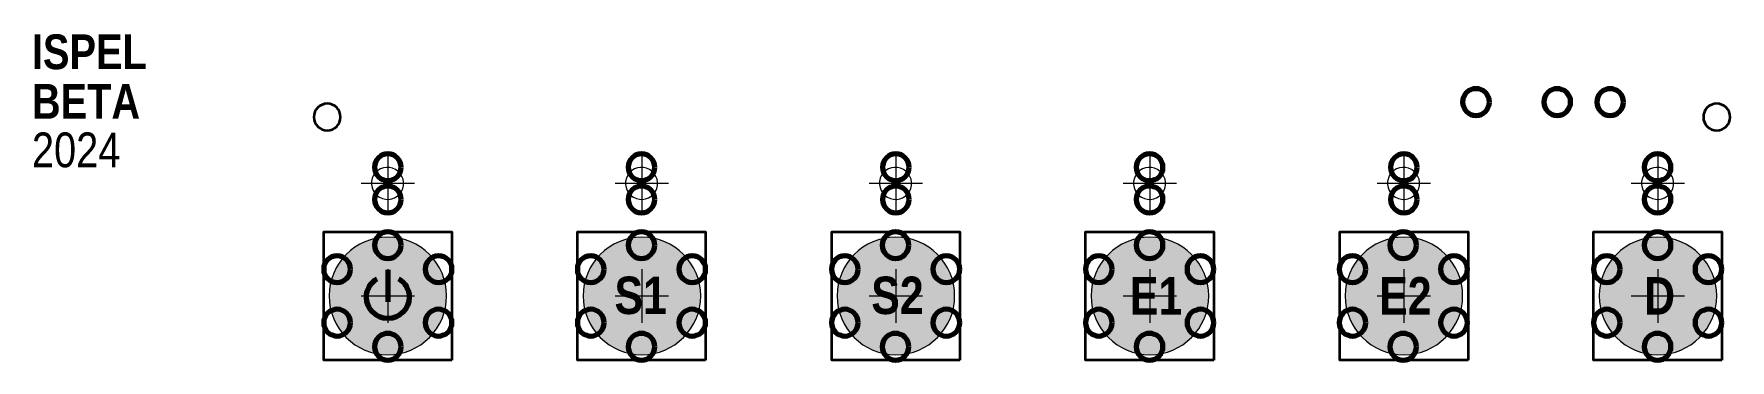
# Model space of a CAD drawing. Header units: millimetres. Extents: x -20 to 139, y -30 to 0.
import ezdxf

# ---------------------------------------------------------------- set-up
doc = ezdxf.new("R2010")
doc.units = ezdxf.units.MM
doc.header["$MEASUREMENT"] = 0
doc.layers.add('Capa 1', color=7, linetype='Continuous')

# ---------------------------------------------------------------- blocks, each defined once
blk = doc.blocks.new('block 2')
at = {"layer": 'Capa 1', "color": 250, "lineweight": 35, "true_color": 0x1c1c1b}
for points in [[(8.75, -7.65), (8.75, -8.34), (8.19, -8.9), (7.5, -8.9), (6.81, -8.9), (6.25, -8.34), (6.25, -7.65), (6.25, -6.96), (6.81, -6.4), (7.5, -6.4), (8.19, -6.4), (8.75, -6.96), (8.75, -7.65)], [(138.75, -7.65), (138.75, -8.34), (138.19, -8.9), (137.5, -8.9), (136.81, -8.9), (136.25, -8.34), (136.25, -7.65), (136.25, -6.96), (136.81, -6.4), (137.5, -6.4), (138.19, -6.4), (138.75, -6.96), (138.75, -7.65)]]:
    blk.add_open_spline(points, degree=3, knots=[0, 0, 0, 0, 1, 1, 1, 2, 2, 2, 3, 3, 3, 4, 4, 4, 4], dxfattribs=at)
blk = doc.blocks.new('block 3')
at = {"layer": 'Capa 1', "color": 197, "lineweight": 35, "true_color": 0x662382}
for points in [[(19.17, -30.38), (7.17, -30.38), (7.17, -18.38), (19.17, -18.38), (19.17, -30.38)], [(42.9, -30.38), (30.9, -30.38), (30.9, -18.38), (42.9, -18.38), (42.9, -30.38)], [(66.7, -30.38), (54.7, -30.38), (54.7, -18.38), (66.7, -18.38), (66.7, -30.38)], [(90.44, -30.38), (78.44, -30.38), (78.44, -18.38), (90.44, -18.38), (90.44, -30.38)], [(114.23, -30.38), (102.23, -30.38), (102.23, -18.38), (114.23, -18.38), (114.23, -30.38)], [(137.97, -30.38), (125.97, -30.38), (125.97, -18.38), (137.97, -18.38), (137.97, -30.38)]]:
    blk.add_lwpolyline(points, dxfattribs=at)
blk = doc.blocks.new('block 4')
at = {"layer": 'Capa 1', "color": 250, "lineweight": 70, "true_color": 0x1c1c1b}
for points in [[(38.15, -12.35), (38.15, -13.04), (37.59, -13.6), (36.9, -13.6), (36.21, -13.6), (35.65, -13.04), (35.65, -12.35), (35.65, -11.66), (36.21, -11.1), (36.9, -11.1), (37.59, -11.1), (38.15, -11.66), (38.15, -12.35)], [(38.15, -15.35), (38.15, -16.04), (37.59, -16.6), (36.9, -16.6), (36.21, -16.6), (35.65, -16.04), (35.65, -15.35), (35.65, -14.66), (36.21, -14.1), (36.9, -14.1), (37.59, -14.1), (38.15, -14.66), (38.15, -15.35)]]:
    blk.add_open_spline(points, degree=3, knots=[0, 0, 0, 0, 1, 1, 1, 2, 2, 2, 3, 3, 3, 4, 4, 4, 4], dxfattribs=at)
blk = doc.blocks.new('block 6')
at = {"layer": 'Capa 1', "color": 250, "lineweight": 70, "true_color": 0x1c1c1b}
for points in [[(38.15, -19.63), (38.15, -20.32), (37.59, -20.88), (36.9, -20.88), (36.21, -20.88), (35.65, -20.32), (35.65, -19.63), (35.65, -18.94), (36.21, -18.38), (36.9, -18.38), (37.59, -18.38), (38.15, -18.94), (38.15, -19.63)], [(38.15, -29.13), (38.15, -29.82), (37.59, -30.38), (36.9, -30.38), (36.21, -30.38), (35.65, -29.82), (35.65, -29.13), (35.65, -28.44), (36.21, -27.88), (36.9, -27.88), (37.59, -27.88), (38.15, -28.44), (38.15, -29.13)]]:
    blk.add_open_spline(points, degree=3, knots=[0, 0, 0, 0, 1, 1, 1, 2, 2, 2, 3, 3, 3, 4, 4, 4, 4], dxfattribs=at)
blk = doc.blocks.new('block 8')
at = {"layer": 'Capa 1', "color": 250, "lineweight": 70, "true_color": 0x1c1c1b}
for points in [[(42.9, -21.88), (42.9, -22.57), (42.34, -23.13), (41.65, -23.13), (40.96, -23.13), (40.4, -22.57), (40.4, -21.88), (40.4, -21.19), (40.96, -20.63), (41.65, -20.63), (42.34, -20.63), (42.9, -21.19), (42.9, -21.88)], [(42.9, -26.88), (42.9, -27.57), (42.34, -28.13), (41.65, -28.13), (40.96, -28.13), (40.4, -27.57), (40.4, -26.88), (40.4, -26.19), (40.96, -25.63), (41.65, -25.63), (42.34, -25.63), (42.9, -26.19), (42.9, -26.88)]]:
    blk.add_open_spline(points, degree=3, knots=[0, 0, 0, 0, 1, 1, 1, 2, 2, 2, 3, 3, 3, 4, 4, 4, 4], dxfattribs=at)
blk = doc.blocks.new('block 9')
at = {"layer": 'Capa 1', "color": 250, "lineweight": 70, "true_color": 0x1c1c1b}
for points in [[(33.4, -21.88), (33.4, -22.57), (32.84, -23.13), (32.15, -23.13), (31.46, -23.13), (30.9, -22.57), (30.9, -21.88), (30.9, -21.19), (31.46, -20.63), (32.15, -20.63), (32.84, -20.63), (33.4, -21.19), (33.4, -21.88)], [(33.4, -26.88), (33.4, -27.57), (32.84, -28.13), (32.15, -28.13), (31.46, -28.13), (30.9, -27.57), (30.9, -26.88), (30.9, -26.19), (31.46, -25.63), (32.15, -25.63), (32.84, -25.63), (33.4, -26.19), (33.4, -26.88)]]:
    blk.add_open_spline(points, degree=3, knots=[0, 0, 0, 0, 1, 1, 1, 2, 2, 2, 3, 3, 3, 4, 4, 4, 4], dxfattribs=at)
blk = doc.blocks.new('block 7')
at = {"layer": 'Capa 1'}
for name in ['block 9', 'block 8']:
    blk.add_blockref(name, (0, 0), dxfattribs=at)
blk = doc.blocks.new('block 5')
at = {"layer": 'Capa 1'}
for name in ['block 6', 'block 7']:
    blk.add_blockref(name, (0, 0), dxfattribs=at)
blk = doc.blocks.new('block 11')
at = {"layer": 'Capa 1', "color": 250, "lineweight": 70, "true_color": 0x1c1c1b}
for points in [[(61.92, -19.63), (61.92, -20.32), (61.36, -20.88), (60.67, -20.88), (59.98, -20.88), (59.42, -20.32), (59.42, -19.63), (59.42, -18.94), (59.98, -18.38), (60.67, -18.38), (61.36, -18.38), (61.92, -18.94), (61.92, -19.63)], [(61.92, -29.13), (61.92, -29.82), (61.36, -30.38), (60.67, -30.38), (59.98, -30.38), (59.42, -29.82), (59.42, -29.13), (59.42, -28.44), (59.98, -27.88), (60.67, -27.88), (61.36, -27.88), (61.92, -28.44), (61.92, -29.13)]]:
    blk.add_open_spline(points, degree=3, knots=[0, 0, 0, 0, 1, 1, 1, 2, 2, 2, 3, 3, 3, 4, 4, 4, 4], dxfattribs=at)
blk = doc.blocks.new('block 13')
at = {"layer": 'Capa 1', "color": 250, "lineweight": 70, "true_color": 0x1c1c1b}
for points in [[(66.67, -21.88), (66.67, -22.57), (66.11, -23.13), (65.42, -23.13), (64.73, -23.13), (64.17, -22.57), (64.17, -21.88), (64.17, -21.19), (64.73, -20.63), (65.42, -20.63), (66.11, -20.63), (66.67, -21.19), (66.67, -21.88)], [(66.67, -26.88), (66.67, -27.57), (66.11, -28.13), (65.42, -28.13), (64.73, -28.13), (64.17, -27.57), (64.17, -26.88), (64.17, -26.19), (64.73, -25.63), (65.42, -25.63), (66.11, -25.63), (66.67, -26.19), (66.67, -26.88)]]:
    blk.add_open_spline(points, degree=3, knots=[0, 0, 0, 0, 1, 1, 1, 2, 2, 2, 3, 3, 3, 4, 4, 4, 4], dxfattribs=at)
blk = doc.blocks.new('block 14')
at = {"layer": 'Capa 1', "color": 250, "lineweight": 70, "true_color": 0x1c1c1b}
for points in [[(57.17, -21.88), (57.17, -22.57), (56.61, -23.13), (55.92, -23.13), (55.23, -23.13), (54.67, -22.57), (54.67, -21.88), (54.67, -21.19), (55.23, -20.63), (55.92, -20.63), (56.61, -20.63), (57.17, -21.19), (57.17, -21.88)], [(57.17, -26.88), (57.17, -27.57), (56.61, -28.13), (55.92, -28.13), (55.23, -28.13), (54.67, -27.57), (54.67, -26.88), (54.67, -26.19), (55.23, -25.63), (55.92, -25.63), (56.61, -25.63), (57.17, -26.19), (57.17, -26.88)]]:
    blk.add_open_spline(points, degree=3, knots=[0, 0, 0, 0, 1, 1, 1, 2, 2, 2, 3, 3, 3, 4, 4, 4, 4], dxfattribs=at)
blk = doc.blocks.new('block 12')
at = {"layer": 'Capa 1'}
for name in ['block 14', 'block 13']:
    blk.add_blockref(name, (0, 0), dxfattribs=at)
blk = doc.blocks.new('block 10')
at = {"layer": 'Capa 1'}
for name in ['block 11', 'block 12']:
    blk.add_blockref(name, (0, 0), dxfattribs=at)
blk = doc.blocks.new('block 16')
at = {"layer": 'Capa 1', "color": 250, "lineweight": 70, "true_color": 0x1c1c1b}
for points in [[(85.69, -19.63), (85.69, -20.32), (85.13, -20.88), (84.44, -20.88), (83.75, -20.88), (83.19, -20.32), (83.19, -19.63), (83.19, -18.94), (83.75, -18.38), (84.44, -18.38), (85.13, -18.38), (85.69, -18.94), (85.69, -19.63)], [(85.69, -29.13), (85.69, -29.82), (85.13, -30.38), (84.44, -30.38), (83.75, -30.38), (83.19, -29.82), (83.19, -29.13), (83.19, -28.44), (83.75, -27.88), (84.44, -27.88), (85.13, -27.88), (85.69, -28.44), (85.69, -29.13)]]:
    blk.add_open_spline(points, degree=3, knots=[0, 0, 0, 0, 1, 1, 1, 2, 2, 2, 3, 3, 3, 4, 4, 4, 4], dxfattribs=at)
blk = doc.blocks.new('block 18')
at = {"layer": 'Capa 1', "color": 250, "lineweight": 70, "true_color": 0x1c1c1b}
for points in [[(90.44, -21.88), (90.44, -22.57), (89.88, -23.13), (89.19, -23.13), (88.5, -23.13), (87.94, -22.57), (87.94, -21.88), (87.94, -21.19), (88.5, -20.63), (89.19, -20.63), (89.88, -20.63), (90.44, -21.19), (90.44, -21.88)], [(90.44, -26.88), (90.44, -27.57), (89.88, -28.13), (89.19, -28.13), (88.5, -28.13), (87.94, -27.57), (87.94, -26.88), (87.94, -26.19), (88.5, -25.63), (89.19, -25.63), (89.88, -25.63), (90.44, -26.19), (90.44, -26.88)]]:
    blk.add_open_spline(points, degree=3, knots=[0, 0, 0, 0, 1, 1, 1, 2, 2, 2, 3, 3, 3, 4, 4, 4, 4], dxfattribs=at)
blk = doc.blocks.new('block 19')
at = {"layer": 'Capa 1', "color": 250, "lineweight": 70, "true_color": 0x1c1c1b}
for points in [[(80.94, -21.88), (80.94, -22.57), (80.38, -23.13), (79.69, -23.13), (79, -23.13), (78.44, -22.57), (78.44, -21.88), (78.44, -21.19), (79, -20.63), (79.69, -20.63), (80.38, -20.63), (80.94, -21.19), (80.94, -21.88)], [(80.94, -26.88), (80.94, -27.57), (80.38, -28.13), (79.69, -28.13), (79, -28.13), (78.44, -27.57), (78.44, -26.88), (78.44, -26.19), (79, -25.63), (79.69, -25.63), (80.38, -25.63), (80.94, -26.19), (80.94, -26.88)]]:
    blk.add_open_spline(points, degree=3, knots=[0, 0, 0, 0, 1, 1, 1, 2, 2, 2, 3, 3, 3, 4, 4, 4, 4], dxfattribs=at)
blk = doc.blocks.new('block 17')
at = {"layer": 'Capa 1'}
for name in ['block 19', 'block 18']:
    blk.add_blockref(name, (0, 0), dxfattribs=at)
blk = doc.blocks.new('block 15')
at = {"layer": 'Capa 1'}
for name in ['block 16', 'block 17']:
    blk.add_blockref(name, (0, 0), dxfattribs=at)
blk = doc.blocks.new('block 21')
at = {"layer": 'Capa 1', "color": 250, "lineweight": 70, "true_color": 0x1c1c1b}
for points in [[(109.42, -19.63), (109.42, -20.32), (108.86, -20.88), (108.17, -20.88), (107.47, -20.88), (106.92, -20.32), (106.92, -19.63), (106.92, -18.94), (107.47, -18.38), (108.17, -18.38), (108.86, -18.38), (109.42, -18.94), (109.42, -19.63)], [(109.42, -29.13), (109.42, -29.82), (108.86, -30.38), (108.17, -30.38), (107.47, -30.38), (106.92, -29.82), (106.92, -29.13), (106.92, -28.44), (107.47, -27.88), (108.17, -27.88), (108.86, -27.88), (109.42, -28.44), (109.42, -29.13)]]:
    blk.add_open_spline(points, degree=3, knots=[0, 0, 0, 0, 1, 1, 1, 2, 2, 2, 3, 3, 3, 4, 4, 4, 4], dxfattribs=at)
blk = doc.blocks.new('block 23')
at = {"layer": 'Capa 1', "color": 250, "lineweight": 70, "true_color": 0x1c1c1b}
for points in [[(114.17, -21.88), (114.17, -22.57), (113.61, -23.13), (112.92, -23.13), (112.22, -23.13), (111.67, -22.57), (111.67, -21.88), (111.67, -21.19), (112.22, -20.63), (112.92, -20.63), (113.61, -20.63), (114.17, -21.19), (114.17, -21.88)], [(114.17, -26.88), (114.17, -27.57), (113.61, -28.13), (112.92, -28.13), (112.22, -28.13), (111.67, -27.57), (111.67, -26.88), (111.67, -26.19), (112.22, -25.63), (112.92, -25.63), (113.61, -25.63), (114.17, -26.19), (114.17, -26.88)]]:
    blk.add_open_spline(points, degree=3, knots=[0, 0, 0, 0, 1, 1, 1, 2, 2, 2, 3, 3, 3, 4, 4, 4, 4], dxfattribs=at)
blk = doc.blocks.new('block 24')
at = {"layer": 'Capa 1', "color": 250, "lineweight": 70, "true_color": 0x1c1c1b}
for points in [[(104.67, -21.88), (104.67, -22.57), (104.11, -23.13), (103.42, -23.13), (102.72, -23.13), (102.17, -22.57), (102.17, -21.88), (102.17, -21.19), (102.72, -20.63), (103.42, -20.63), (104.11, -20.63), (104.67, -21.19), (104.67, -21.88)], [(104.67, -26.88), (104.67, -27.57), (104.11, -28.13), (103.42, -28.13), (102.72, -28.13), (102.17, -27.57), (102.17, -26.88), (102.17, -26.19), (102.72, -25.63), (103.42, -25.63), (104.11, -25.63), (104.67, -26.19), (104.67, -26.88)]]:
    blk.add_open_spline(points, degree=3, knots=[0, 0, 0, 0, 1, 1, 1, 2, 2, 2, 3, 3, 3, 4, 4, 4, 4], dxfattribs=at)
blk = doc.blocks.new('block 22')
at = {"layer": 'Capa 1'}
for name in ['block 24', 'block 23']:
    blk.add_blockref(name, (0, 0), dxfattribs=at)
blk = doc.blocks.new('block 20')
at = {"layer": 'Capa 1'}
for name in ['block 21', 'block 22']:
    blk.add_blockref(name, (0, 0), dxfattribs=at)
blk = doc.blocks.new('block 26')
at = {"layer": 'Capa 1', "color": 250, "lineweight": 70, "true_color": 0x1c1c1b}
for points in [[(133.22, -19.63), (133.22, -20.32), (132.66, -20.88), (131.97, -20.88), (131.28, -20.88), (130.72, -20.32), (130.72, -19.63), (130.72, -18.94), (131.28, -18.38), (131.97, -18.38), (132.66, -18.38), (133.22, -18.94), (133.22, -19.63)], [(133.22, -29.13), (133.22, -29.82), (132.66, -30.38), (131.97, -30.38), (131.28, -30.38), (130.72, -29.82), (130.72, -29.13), (130.72, -28.44), (131.28, -27.88), (131.97, -27.88), (132.66, -27.88), (133.22, -28.44), (133.22, -29.13)]]:
    blk.add_open_spline(points, degree=3, knots=[0, 0, 0, 0, 1, 1, 1, 2, 2, 2, 3, 3, 3, 4, 4, 4, 4], dxfattribs=at)
blk = doc.blocks.new('block 28')
at = {"layer": 'Capa 1', "color": 250, "lineweight": 70, "true_color": 0x1c1c1b}
for points in [[(137.97, -21.88), (137.97, -22.57), (137.41, -23.13), (136.72, -23.13), (136.03, -23.13), (135.47, -22.57), (135.47, -21.88), (135.47, -21.19), (136.03, -20.63), (136.72, -20.63), (137.41, -20.63), (137.97, -21.19), (137.97, -21.88)], [(137.97, -26.88), (137.97, -27.57), (137.41, -28.13), (136.72, -28.13), (136.03, -28.13), (135.47, -27.57), (135.47, -26.88), (135.47, -26.19), (136.03, -25.63), (136.72, -25.63), (137.41, -25.63), (137.97, -26.19), (137.97, -26.88)]]:
    blk.add_open_spline(points, degree=3, knots=[0, 0, 0, 0, 1, 1, 1, 2, 2, 2, 3, 3, 3, 4, 4, 4, 4], dxfattribs=at)
blk = doc.blocks.new('block 29')
at = {"layer": 'Capa 1', "color": 250, "lineweight": 70, "true_color": 0x1c1c1b}
for points in [[(128.47, -21.88), (128.47, -22.57), (127.91, -23.13), (127.22, -23.13), (126.53, -23.13), (125.97, -22.57), (125.97, -21.88), (125.97, -21.19), (126.53, -20.63), (127.22, -20.63), (127.91, -20.63), (128.47, -21.19), (128.47, -21.88)], [(128.47, -26.88), (128.47, -27.57), (127.91, -28.13), (127.22, -28.13), (126.53, -28.13), (125.97, -27.57), (125.97, -26.88), (125.97, -26.19), (126.53, -25.63), (127.22, -25.63), (127.91, -25.63), (128.47, -26.19), (128.47, -26.88)]]:
    blk.add_open_spline(points, degree=3, knots=[0, 0, 0, 0, 1, 1, 1, 2, 2, 2, 3, 3, 3, 4, 4, 4, 4], dxfattribs=at)
blk = doc.blocks.new('block 27')
at = {"layer": 'Capa 1'}
for name in ['block 29', 'block 28']:
    blk.add_blockref(name, (0, 0), dxfattribs=at)
blk = doc.blocks.new('block 25')
at = {"layer": 'Capa 1'}
for name in ['block 26', 'block 27']:
    blk.add_blockref(name, (0, 0), dxfattribs=at)
blk = doc.blocks.new('block 30')
at = {"layer": 'Capa 1', "color": 250, "lineweight": 70, "true_color": 0x1c1c1b}
for points in [[(14.42, -12.35), (14.42, -13.04), (13.86, -13.6), (13.17, -13.6), (12.48, -13.6), (11.92, -13.04), (11.92, -12.35), (11.92, -11.66), (12.48, -11.1), (13.17, -11.1), (13.86, -11.1), (14.42, -11.66), (14.42, -12.35)], [(14.42, -15.35), (14.42, -16.04), (13.86, -16.6), (13.17, -16.6), (12.48, -16.6), (11.92, -16.04), (11.92, -15.35), (11.92, -14.66), (12.48, -14.1), (13.17, -14.1), (13.86, -14.1), (14.42, -14.66), (14.42, -15.35)]]:
    blk.add_open_spline(points, degree=3, knots=[0, 0, 0, 0, 1, 1, 1, 2, 2, 2, 3, 3, 3, 4, 4, 4, 4], dxfattribs=at)
blk = doc.blocks.new('block 31')
at = {"layer": 'Capa 1', "color": 250, "lineweight": 70, "true_color": 0x1c1c1b}
for points in [[(61.95, -12.35), (61.95, -13.04), (61.39, -13.6), (60.7, -13.6), (60.01, -13.6), (59.45, -13.04), (59.45, -12.35), (59.45, -11.66), (60.01, -11.1), (60.7, -11.1), (61.39, -11.1), (61.95, -11.66), (61.95, -12.35)], [(61.95, -15.35), (61.95, -16.04), (61.39, -16.6), (60.7, -16.6), (60.01, -16.6), (59.45, -16.04), (59.45, -15.35), (59.45, -14.66), (60.01, -14.1), (60.7, -14.1), (61.39, -14.1), (61.95, -14.66), (61.95, -15.35)]]:
    blk.add_open_spline(points, degree=3, knots=[0, 0, 0, 0, 1, 1, 1, 2, 2, 2, 3, 3, 3, 4, 4, 4, 4], dxfattribs=at)
blk = doc.blocks.new('block 32')
at = {"layer": 'Capa 1', "color": 250, "lineweight": 70, "true_color": 0x1c1c1b}
for points in [[(85.69, -12.35), (85.69, -13.04), (85.13, -13.6), (84.44, -13.6), (83.75, -13.6), (83.19, -13.04), (83.19, -12.35), (83.19, -11.66), (83.75, -11.1), (84.44, -11.1), (85.13, -11.1), (85.69, -11.66), (85.69, -12.35)], [(85.69, -15.35), (85.69, -16.04), (85.13, -16.6), (84.44, -16.6), (83.75, -16.6), (83.19, -16.04), (83.19, -15.35), (83.19, -14.66), (83.75, -14.1), (84.44, -14.1), (85.13, -14.1), (85.69, -14.66), (85.69, -15.35)]]:
    blk.add_open_spline(points, degree=3, knots=[0, 0, 0, 0, 1, 1, 1, 2, 2, 2, 3, 3, 3, 4, 4, 4, 4], dxfattribs=at)
blk = doc.blocks.new('block 33')
at = {"layer": 'Capa 1', "color": 250, "lineweight": 70, "true_color": 0x1c1c1b}
for points in [[(109.48, -12.35), (109.48, -13.04), (108.92, -13.6), (108.23, -13.6), (107.54, -13.6), (106.98, -13.04), (106.98, -12.35), (106.98, -11.66), (107.54, -11.1), (108.23, -11.1), (108.92, -11.1), (109.48, -11.66), (109.48, -12.35)], [(109.48, -15.35), (109.48, -16.04), (108.92, -16.6), (108.23, -16.6), (107.54, -16.6), (106.98, -16.04), (106.98, -15.35), (106.98, -14.66), (107.54, -14.1), (108.23, -14.1), (108.92, -14.1), (109.48, -14.66), (109.48, -15.35)]]:
    blk.add_open_spline(points, degree=3, knots=[0, 0, 0, 0, 1, 1, 1, 2, 2, 2, 3, 3, 3, 4, 4, 4, 4], dxfattribs=at)
blk = doc.blocks.new('block 34')
at = {"layer": 'Capa 1', "color": 250, "lineweight": 70, "true_color": 0x1c1c1b}
for points in [[(133.22, -12.35), (133.22, -13.04), (132.66, -13.6), (131.97, -13.6), (131.28, -13.6), (130.72, -13.04), (130.72, -12.35), (130.72, -11.66), (131.28, -11.1), (131.97, -11.1), (132.66, -11.1), (133.22, -11.66), (133.22, -12.35)], [(133.22, -15.35), (133.22, -16.04), (132.66, -16.6), (131.97, -16.6), (131.28, -16.6), (130.72, -16.04), (130.72, -15.35), (130.72, -14.66), (131.28, -14.1), (131.97, -14.1), (132.66, -14.1), (133.22, -14.66), (133.22, -15.35)]]:
    blk.add_open_spline(points, degree=3, knots=[0, 0, 0, 0, 1, 1, 1, 2, 2, 2, 3, 3, 3, 4, 4, 4, 4], dxfattribs=at)
blk = doc.blocks.new('block 36')
at = {"layer": 'Capa 1', "color": 250, "lineweight": 70, "true_color": 0x1c1c1b}
for points in [[(14.42, -19.63), (14.42, -20.32), (13.86, -20.88), (13.17, -20.88), (12.48, -20.88), (11.92, -20.32), (11.92, -19.63), (11.92, -18.94), (12.48, -18.38), (13.17, -18.38), (13.86, -18.38), (14.42, -18.94), (14.42, -19.63)], [(14.42, -29.13), (14.42, -29.82), (13.86, -30.38), (13.17, -30.38), (12.48, -30.38), (11.92, -29.82), (11.92, -29.13), (11.92, -28.44), (12.48, -27.88), (13.17, -27.88), (13.86, -27.88), (14.42, -28.44), (14.42, -29.13)]]:
    blk.add_open_spline(points, degree=3, knots=[0, 0, 0, 0, 1, 1, 1, 2, 2, 2, 3, 3, 3, 4, 4, 4, 4], dxfattribs=at)
blk = doc.blocks.new('block 38')
at = {"layer": 'Capa 1', "color": 250, "lineweight": 70, "true_color": 0x1c1c1b}
for points in [[(19.17, -21.88), (19.17, -22.57), (18.61, -23.13), (17.92, -23.13), (17.23, -23.13), (16.67, -22.57), (16.67, -21.88), (16.67, -21.19), (17.23, -20.63), (17.92, -20.63), (18.61, -20.63), (19.17, -21.19), (19.17, -21.88)], [(19.17, -26.88), (19.17, -27.57), (18.61, -28.13), (17.92, -28.13), (17.23, -28.13), (16.67, -27.57), (16.67, -26.88), (16.67, -26.19), (17.23, -25.63), (17.92, -25.63), (18.61, -25.63), (19.17, -26.19), (19.17, -26.88)]]:
    blk.add_open_spline(points, degree=3, knots=[0, 0, 0, 0, 1, 1, 1, 2, 2, 2, 3, 3, 3, 4, 4, 4, 4], dxfattribs=at)
blk = doc.blocks.new('block 39')
at = {"layer": 'Capa 1', "color": 250, "lineweight": 70, "true_color": 0x1c1c1b}
for points in [[(9.67, -21.88), (9.67, -22.57), (9.11, -23.13), (8.42, -23.13), (7.73, -23.13), (7.17, -22.57), (7.17, -21.88), (7.17, -21.19), (7.73, -20.63), (8.42, -20.63), (9.11, -20.63), (9.67, -21.19), (9.67, -21.88)], [(9.67, -26.88), (9.67, -27.57), (9.11, -28.13), (8.42, -28.13), (7.73, -28.13), (7.17, -27.57), (7.17, -26.88), (7.17, -26.19), (7.73, -25.63), (8.42, -25.63), (9.11, -25.63), (9.67, -26.19), (9.67, -26.88)]]:
    blk.add_open_spline(points, degree=3, knots=[0, 0, 0, 0, 1, 1, 1, 2, 2, 2, 3, 3, 3, 4, 4, 4, 4], dxfattribs=at)
blk = doc.blocks.new('block 37')
at = {"layer": 'Capa 1'}
for name in ['block 39', 'block 38']:
    blk.add_blockref(name, (0, 0), dxfattribs=at)
blk = doc.blocks.new('block 35')
at = {"layer": 'Capa 1'}
for name in ['block 36', 'block 37']:
    blk.add_blockref(name, (0, 0), dxfattribs=at)
blk = doc.blocks.new('block 42')
at = {"layer": 'Capa 1', "color": 250, "lineweight": 9, "true_color": 0x1c1c1b}
for points in [[(132, -11.35), (132, -16.35)], [(129.5, -13.85), (134.5, -13.85)]]:
    blk.add_lwpolyline(points, dxfattribs=at)
blk = doc.blocks.new('block 41')
at = {"layer": 'Capa 1', "color": 143, "lineweight": 18, "true_color": 0x36a9e0}
blk.add_open_spline([(132.72, -12.55), (133.44, -12.97), (133.68, -13.89), (133.27, -14.6), (132.85, -15.32), (131.94, -15.57), (131.22, -15.15), (130.5, -14.74), (130.25, -13.82), (130.67, -13.1), (131.08, -12.39), (132, -12.14), (132.72, -12.55)], degree=3, knots=[0, 0, 0, 0, 1, 1, 1, 2, 2, 2, 3, 3, 3, 4, 4, 4, 4], dxfattribs=at)
at = {"layer": 'Capa 1'}
blk.add_blockref('block 42', (0, 0), dxfattribs=at)
blk = doc.blocks.new('block 44')
at = {"layer": 'Capa 1', "color": 250, "lineweight": 9, "true_color": 0x1c1c1b}
for points in [[(13.17, -11.35), (13.17, -16.35)], [(10.67, -13.85), (15.67, -13.85)]]:
    blk.add_lwpolyline(points, dxfattribs=at)
blk = doc.blocks.new('block 43')
at = {"layer": 'Capa 1', "color": 143, "lineweight": 18, "true_color": 0x36a9e0}
blk.add_open_spline([(13.89, -12.55), (14.61, -12.97), (14.85, -13.89), (14.44, -14.6), (14.02, -15.32), (13.11, -15.57), (12.39, -15.15), (11.67, -14.74), (11.43, -13.82), (11.84, -13.1), (12.25, -12.39), (13.17, -12.14), (13.89, -12.55)], degree=3, knots=[0, 0, 0, 0, 1, 1, 1, 2, 2, 2, 3, 3, 3, 4, 4, 4, 4], dxfattribs=at)
at = {"layer": 'Capa 1'}
blk.add_blockref('block 44', (0, 0), dxfattribs=at)
blk = doc.blocks.new('block 46')
at = {"layer": 'Capa 1', "color": 250, "lineweight": 9, "true_color": 0x1c1c1b}
for points in [[(36.94, -11.35), (36.94, -16.35)], [(34.44, -13.85), (39.44, -13.85)]]:
    blk.add_lwpolyline(points, dxfattribs=at)
blk = doc.blocks.new('block 45')
at = {"layer": 'Capa 1', "color": 12, "lineweight": 18, "true_color": 0xe30513}
blk.add_open_spline([(37.65, -12.55), (38.37, -12.97), (38.62, -13.89), (38.2, -14.6), (37.79, -15.32), (36.87, -15.57), (36.15, -15.15), (35.44, -14.74), (35.19, -13.82), (35.61, -13.1), (36.02, -12.39), (36.94, -12.14), (37.65, -12.55)], degree=3, knots=[0, 0, 0, 0, 1, 1, 1, 2, 2, 2, 3, 3, 3, 4, 4, 4, 4], dxfattribs=at)
at = {"layer": 'Capa 1'}
blk.add_blockref('block 46', (0, 0), dxfattribs=at)
blk = doc.blocks.new('block 48')
at = {"layer": 'Capa 1', "color": 250, "lineweight": 9, "true_color": 0x1c1c1b}
for points in [[(84.47, -11.35), (84.47, -16.35)], [(81.97, -13.85), (86.97, -13.85)]]:
    blk.add_lwpolyline(points, dxfattribs=at)
blk = doc.blocks.new('block 47')
at = {"layer": 'Capa 1', "color": 12, "lineweight": 18, "true_color": 0xe30513}
blk.add_open_spline([(85.19, -12.55), (85.9, -12.97), (86.15, -13.89), (85.74, -14.6), (85.32, -15.32), (84.4, -15.57), (83.69, -15.15), (82.97, -14.74), (82.72, -13.82), (83.14, -13.1), (83.55, -12.39), (84.47, -12.14), (85.19, -12.55)], degree=3, knots=[0, 0, 0, 0, 1, 1, 1, 2, 2, 2, 3, 3, 3, 4, 4, 4, 4], dxfattribs=at)
at = {"layer": 'Capa 1'}
blk.add_blockref('block 48', (0, 0), dxfattribs=at)
blk = doc.blocks.new('block 50')
at = {"layer": 'Capa 1', "color": 250, "lineweight": 9, "true_color": 0x1c1c1b}
for points in [[(108.23, -11.35), (108.23, -16.35)], [(105.73, -13.85), (110.73, -13.85)]]:
    blk.add_lwpolyline(points, dxfattribs=at)
blk = doc.blocks.new('block 49')
at = {"layer": 'Capa 1', "color": 40, "lineweight": 18, "true_color": 0xf9b233}
blk.add_open_spline([(108.95, -12.55), (109.67, -12.97), (109.92, -13.89), (109.5, -14.6), (109.09, -15.32), (108.17, -15.57), (107.45, -15.15), (106.73, -14.74), (106.49, -13.82), (106.9, -13.1), (107.32, -12.39), (108.23, -12.14), (108.95, -12.55)], degree=3, knots=[0, 0, 0, 0, 1, 1, 1, 2, 2, 2, 3, 3, 3, 4, 4, 4, 4], dxfattribs=at)
at = {"layer": 'Capa 1'}
blk.add_blockref('block 50', (0, 0), dxfattribs=at)
blk = doc.blocks.new('block 52')
at = {"layer": 'Capa 1', "color": 250, "lineweight": 9, "true_color": 0x1c1c1b}
for points in [[(60.7, -11.35), (60.7, -16.35)], [(58.2, -13.85), (63.2, -13.85)]]:
    blk.add_lwpolyline(points, dxfattribs=at)
blk = doc.blocks.new('block 51')
at = {"layer": 'Capa 1', "color": 40, "lineweight": 18, "true_color": 0xf9b233}
blk.add_open_spline([(61.42, -12.55), (62.14, -12.97), (62.38, -13.89), (61.97, -14.6), (61.56, -15.32), (60.64, -15.57), (59.92, -15.15), (59.2, -14.74), (58.96, -13.82), (59.37, -13.1), (59.79, -12.39), (60.7, -12.14), (61.42, -12.55)], degree=3, knots=[0, 0, 0, 0, 1, 1, 1, 2, 2, 2, 3, 3, 3, 4, 4, 4, 4], dxfattribs=at)
at = {"layer": 'Capa 1'}
blk.add_blockref('block 52', (0, 0), dxfattribs=at)
blk = doc.blocks.new('block 55')
at = {"layer": 'Capa 1', "color": 250, "lineweight": 9, "true_color": 0x1c1c1b}
for points in [[(36.94, -21.88), (36.94, -26.88)], [(34.44, -24.38), (39.44, -24.38)]]:
    blk.add_lwpolyline(points, dxfattribs=at)
blk = doc.blocks.new('block 54')
at = {"layer": 'Capa 1', "true_color": 0x36a9e0}
h = blk.add_hatch(color=143, dxfattribs=at)
h.dxf.hatch_style = 2
edge = h.paths.add_edge_path()
edge.add_spline(control_points=[(42.44, -24.38), (42.44, -27.41), (39.97, -29.88), (36.94, -29.88), (33.9, -29.88), (31.44, -27.41), (31.44, -24.38), (31.44, -21.34), (33.9, -18.88), (36.94, -18.88), (39.97, -18.88), (42.44, -21.34), (42.44, -24.38)], knot_values=[0, 0, 0, 0, 1, 1, 1, 2, 2, 2, 3, 3, 3, 4, 4, 4, 4], degree=3, periodic=1)
at = {"layer": 'Capa 1', "color": 152, "lineweight": 18, "true_color": 0x1d70b7}
blk.add_open_spline([(42.44, -24.38), (42.44, -27.41), (39.97, -29.88), (36.94, -29.88), (33.9, -29.88), (31.44, -27.41), (31.44, -24.38), (31.44, -21.34), (33.9, -18.88), (36.94, -18.88), (39.97, -18.88), (42.44, -21.34), (42.44, -24.38)], degree=3, knots=[0, 0, 0, 0, 1, 1, 1, 2, 2, 2, 3, 3, 3, 4, 4, 4, 4], dxfattribs=at)
at = {"layer": 'Capa 1'}
blk.add_blockref('block 55', (0, 0), dxfattribs=at)
blk = doc.blocks.new('block 53')
at = {"layer": 'Capa 1'}
blk.add_blockref('block 54', (0, 0), dxfattribs=at)
at = {"layer": 'Capa 1', "color": 250, "true_color": 0x1c1c1b, "insert": (34.38, -26.12), "char_height": 3.4967, "attachment_point": 7}
blk.add_mtext('\\fConfig Condensed|b1|i0|c0|p34;\\W1;S1', dxfattribs=at)
blk = doc.blocks.new('block 58')
at = {"layer": 'Capa 1', "color": 250, "lineweight": 9, "true_color": 0x1c1c1b}
for points in [[(60.7, -21.88), (60.7, -26.88)], [(58.2, -24.38), (63.2, -24.38)]]:
    blk.add_lwpolyline(points, dxfattribs=at)
blk = doc.blocks.new('block 57')
at = {"layer": 'Capa 1', "true_color": 0x36a9e0}
h = blk.add_hatch(color=143, dxfattribs=at)
h.dxf.hatch_style = 2
edge = h.paths.add_edge_path()
edge.add_spline(control_points=[(66.2, -24.38), (66.2, -27.41), (63.74, -29.88), (60.7, -29.88), (57.66, -29.88), (55.2, -27.41), (55.2, -24.38), (55.2, -21.34), (57.66, -18.88), (60.7, -18.88), (63.74, -18.88), (66.2, -21.34), (66.2, -24.38)], knot_values=[0, 0, 0, 0, 1, 1, 1, 2, 2, 2, 3, 3, 3, 4, 4, 4, 4], degree=3, periodic=1)
at = {"layer": 'Capa 1', "color": 152, "lineweight": 18, "true_color": 0x1d70b7}
blk.add_open_spline([(66.2, -24.38), (66.2, -27.41), (63.74, -29.88), (60.7, -29.88), (57.66, -29.88), (55.2, -27.41), (55.2, -24.38), (55.2, -21.34), (57.66, -18.88), (60.7, -18.88), (63.74, -18.88), (66.2, -21.34), (66.2, -24.38)], degree=3, knots=[0, 0, 0, 0, 1, 1, 1, 2, 2, 2, 3, 3, 3, 4, 4, 4, 4], dxfattribs=at)
at = {"layer": 'Capa 1'}
blk.add_blockref('block 58', (0, 0), dxfattribs=at)
blk = doc.blocks.new('block 56')
at = {"layer": 'Capa 1'}
blk.add_blockref('block 57', (0, 0), dxfattribs=at)
at = {"layer": 'Capa 1', "color": 250, "true_color": 0x1c1c1b, "insert": (58.4, -26.12), "char_height": 3.4967, "attachment_point": 7}
blk.add_mtext('\\fConfig Condensed|b1|i0|c0|p34;\\W1;S2', dxfattribs=at)
blk = doc.blocks.new('block 61')
at = {"layer": 'Capa 1', "color": 250, "lineweight": 9, "true_color": 0x1c1c1b}
for points in [[(84.47, -21.88), (84.47, -26.88)], [(81.97, -24.38), (86.97, -24.38)]]:
    blk.add_lwpolyline(points, dxfattribs=at)
blk = doc.blocks.new('block 60')
at = {"layer": 'Capa 1', "true_color": 0x36a9e0}
h = blk.add_hatch(color=143, dxfattribs=at)
h.dxf.hatch_style = 2
edge = h.paths.add_edge_path()
edge.add_spline(control_points=[(89.97, -24.38), (89.97, -27.41), (87.51, -29.88), (84.47, -29.88), (81.43, -29.88), (78.97, -27.41), (78.97, -24.38), (78.97, -21.34), (81.43, -18.88), (84.47, -18.88), (87.51, -18.88), (89.97, -21.34), (89.97, -24.38)], knot_values=[0, 0, 0, 0, 1, 1, 1, 2, 2, 2, 3, 3, 3, 4, 4, 4, 4], degree=3, periodic=1)
at = {"layer": 'Capa 1', "color": 152, "lineweight": 18, "true_color": 0x1d70b7}
blk.add_open_spline([(89.97, -24.38), (89.97, -27.41), (87.51, -29.88), (84.47, -29.88), (81.43, -29.88), (78.97, -27.41), (78.97, -24.38), (78.97, -21.34), (81.43, -18.88), (84.47, -18.88), (87.51, -18.88), (89.97, -21.34), (89.97, -24.38)], degree=3, knots=[0, 0, 0, 0, 1, 1, 1, 2, 2, 2, 3, 3, 3, 4, 4, 4, 4], dxfattribs=at)
at = {"layer": 'Capa 1'}
blk.add_blockref('block 61', (0, 0), dxfattribs=at)
blk = doc.blocks.new('block 59')
at = {"layer": 'Capa 1'}
blk.add_blockref('block 60', (0, 0), dxfattribs=at)
at = {"layer": 'Capa 1', "color": 250, "true_color": 0x1c1c1b, "insert": (82.6, -26.12), "char_height": 3.4967, "attachment_point": 7}
blk.add_mtext('\\fConfig Condensed|b1|i0|c0|p34;\\W1;E1', dxfattribs=at)
blk = doc.blocks.new('block 64')
at = {"layer": 'Capa 1', "color": 250, "lineweight": 9, "true_color": 0x1c1c1b}
for points in [[(108.23, -21.88), (108.23, -26.88)], [(105.73, -24.38), (110.73, -24.38)]]:
    blk.add_lwpolyline(points, dxfattribs=at)
blk = doc.blocks.new('block 63')
at = {"layer": 'Capa 1', "true_color": 0x36a9e0}
h = blk.add_hatch(color=143, dxfattribs=at)
h.dxf.hatch_style = 2
edge = h.paths.add_edge_path()
edge.add_spline(control_points=[(113.73, -24.38), (113.73, -27.41), (111.27, -29.88), (108.23, -29.88), (105.2, -29.88), (102.73, -27.41), (102.73, -24.38), (102.73, -21.34), (105.2, -18.88), (108.23, -18.88), (111.27, -18.88), (113.73, -21.34), (113.73, -24.38)], knot_values=[0, 0, 0, 0, 1, 1, 1, 2, 2, 2, 3, 3, 3, 4, 4, 4, 4], degree=3, periodic=1)
at = {"layer": 'Capa 1', "color": 152, "lineweight": 18, "true_color": 0x1d70b7}
blk.add_open_spline([(113.73, -24.38), (113.73, -27.41), (111.27, -29.88), (108.23, -29.88), (105.2, -29.88), (102.73, -27.41), (102.73, -24.38), (102.73, -21.34), (105.2, -18.88), (108.23, -18.88), (111.27, -18.88), (113.73, -21.34), (113.73, -24.38)], degree=3, knots=[0, 0, 0, 0, 1, 1, 1, 2, 2, 2, 3, 3, 3, 4, 4, 4, 4], dxfattribs=at)
at = {"layer": 'Capa 1'}
blk.add_blockref('block 64', (0, 0), dxfattribs=at)
blk = doc.blocks.new('block 62')
at = {"layer": 'Capa 1'}
blk.add_blockref('block 63', (0, 0), dxfattribs=at)
at = {"layer": 'Capa 1', "color": 250, "true_color": 0x1c1c1b, "insert": (105.92, -26.12), "char_height": 3.4967, "attachment_point": 7}
blk.add_mtext('\\fConfig Condensed|b1|i0|c0|p34;\\W1;E2', dxfattribs=at)
blk = doc.blocks.new('block 67')
at = {"layer": 'Capa 1', "color": 250, "lineweight": 9, "true_color": 0x1c1c1b}
for points in [[(132, -21.88), (132, -26.88)], [(129.5, -24.38), (134.5, -24.38)]]:
    blk.add_lwpolyline(points, dxfattribs=at)
blk = doc.blocks.new('block 66')
at = {"layer": 'Capa 1', "true_color": 0x36a9e0}
h = blk.add_hatch(color=143, dxfattribs=at)
h.dxf.hatch_style = 2
edge = h.paths.add_edge_path()
edge.add_spline(control_points=[(137.5, -24.38), (137.5, -27.41), (135.04, -29.88), (132, -29.88), (128.96, -29.88), (126.5, -27.41), (126.5, -24.38), (126.5, -21.34), (128.96, -18.88), (132, -18.88), (135.04, -18.88), (137.5, -21.34), (137.5, -24.38)], knot_values=[0, 0, 0, 0, 1, 1, 1, 2, 2, 2, 3, 3, 3, 4, 4, 4, 4], degree=3, periodic=1)
at = {"layer": 'Capa 1', "color": 152, "lineweight": 18, "true_color": 0x1d70b7}
blk.add_open_spline([(137.5, -24.38), (137.5, -27.41), (135.04, -29.88), (132, -29.88), (128.96, -29.88), (126.5, -27.41), (126.5, -24.38), (126.5, -21.34), (128.96, -18.88), (132, -18.88), (135.04, -18.88), (137.5, -21.34), (137.5, -24.38)], degree=3, knots=[0, 0, 0, 0, 1, 1, 1, 2, 2, 2, 3, 3, 3, 4, 4, 4, 4], dxfattribs=at)
at = {"layer": 'Capa 1'}
blk.add_blockref('block 67', (0, 0), dxfattribs=at)
blk = doc.blocks.new('block 65')
at = {"layer": 'Capa 1'}
blk.add_blockref('block 66', (0, 0), dxfattribs=at)
at = {"layer": 'Capa 1', "color": 250, "true_color": 0x1c1c1b, "insert": (130.71, -26.12), "char_height": 3.4967, "attachment_point": 7}
blk.add_mtext('\\fConfig Condensed|b1|i0|c0|p34;\\W1;D', dxfattribs=at)
blk = doc.blocks.new('block 70')
at = {"layer": 'Capa 1', "color": 250, "lineweight": 9, "true_color": 0x1c1c1b}
for points in [[(13.17, -21.88), (13.17, -26.88)], [(10.67, -24.38), (15.67, -24.38)]]:
    blk.add_lwpolyline(points, dxfattribs=at)
blk = doc.blocks.new('block 69')
at = {"layer": 'Capa 1', "true_color": 0x2eac66}
h = blk.add_hatch(color=105, dxfattribs=at)
h.dxf.hatch_style = 2
edge = h.paths.add_edge_path()
edge.add_spline(control_points=[(18.67, -24.38), (18.67, -27.41), (16.21, -29.88), (13.17, -29.88), (10.13, -29.88), (7.67, -27.41), (7.67, -24.38), (7.67, -21.34), (10.13, -18.88), (13.17, -18.88), (16.21, -18.88), (18.67, -21.34), (18.67, -24.38)], knot_values=[0, 0, 0, 0, 1, 1, 1, 2, 2, 2, 3, 3, 3, 4, 4, 4, 4], degree=3, periodic=1)
at = {"layer": 'Capa 1', "color": 152, "lineweight": 18, "true_color": 0x1d70b7}
blk.add_open_spline([(18.67, -24.38), (18.67, -27.41), (16.21, -29.88), (13.17, -29.88), (10.13, -29.88), (7.67, -27.41), (7.67, -24.38), (7.67, -21.34), (10.13, -18.88), (13.17, -18.88), (16.21, -18.88), (18.67, -21.34), (18.67, -24.38)], degree=3, knots=[0, 0, 0, 0, 1, 1, 1, 2, 2, 2, 3, 3, 3, 4, 4, 4, 4], dxfattribs=at)
at = {"layer": 'Capa 1'}
blk.add_blockref('block 70', (0, 0), dxfattribs=at)
blk = doc.blocks.new('block 71')
at = {"layer": 'Capa 1', "color": 250, "lineweight": 70, "true_color": 0x1c1c1b}
blk.add_lwpolyline([(13.17, -21.93), (13.17, -24.93)], dxfattribs=at)
blk.add_open_spline([(14.17, -22.77), (14.79, -23.13), (15.17, -23.79), (15.17, -24.5), (15.17, -25.6), (14.27, -26.5), (13.17, -26.5), (12.07, -26.5), (11.17, -25.6), (11.17, -24.5), (11.17, -23.79), (11.55, -23.13), (12.17, -22.77)], degree=3, knots=[0, 0, 0, 0, 1, 1, 1, 2, 2, 2, 3, 3, 3, 4, 4, 4, 4], dxfattribs=at)
blk = doc.blocks.new('block 68')
at = {"layer": 'Capa 1'}
for name in ['block 69', 'block 71']:
    blk.add_blockref(name, (0, 0), dxfattribs=at)
blk = doc.blocks.new('block 40')
at = {"layer": 'Capa 1'}
for name in ['block 43', 'block 45', 'block 51', 'block 47', 'block 49', 'block 41', 'block 68', 'block 53', 'block 56', 'block 59', 'block 62', 'block 65']:
    blk.add_blockref(name, (0, 0), dxfattribs=at)

msp = doc.modelspace()

# ---------------------------------------------------------------- linework, layer by layer
at = {"layer": 'Capa 1', "color": 250, "lineweight": 70, "true_color": 0x1c1c1b}
for points in [[(116.23, -6.25), (116.23, -6.94), (115.67, -7.5), (114.98, -7.5), (114.29, -7.5), (113.73, -6.94), (113.73, -6.25), (113.73, -5.56), (114.29, -5), (114.98, -5), (115.67, -5), (116.23, -5.56), (116.23, -6.25)], [(123.83, -6.25), (123.83, -6.94), (123.27, -7.5), (122.58, -7.5), (121.89, -7.5), (121.33, -6.94), (121.33, -6.25), (121.33, -5.56), (121.89, -5), (122.58, -5), (123.27, -5), (123.83, -5.56), (123.83, -6.25)], [(128.78, -6.25), (128.78, -6.94), (128.22, -7.5), (127.53, -7.5), (126.84, -7.5), (126.28, -6.94), (126.28, -6.25), (126.28, -5.56), (126.84, -5), (127.53, -5), (128.22, -5), (128.78, -5.56), (128.78, -6.25)]]:
    msp.add_open_spline(points, degree=3, knots=[0, 0, 0, 0, 1, 1, 1, 2, 2, 2, 3, 3, 3, 4, 4, 4, 4], dxfattribs=at)

# ---------------------------------------------------------------- block references
at = {"layer": 'Capa 1'}
for name in ['block 2', 'block 30', 'block 4', 'block 31', 'block 32', 'block 33', 'block 34', 'block 40', 'block 3', 'block 35', 'block 5', 'block 10', 'block 15', 'block 20', 'block 25']:
    msp.add_blockref(name, (0, 0), dxfattribs=at)

# ---------------------------------------------------------------- texts
at = {"layer": 'Capa 1', "color": 250, "true_color": 0x1c1c1b, "char_height": 3.247, "attachment_point": 7}
for s, insert in [('\\fConfig Condensed|b1|i0|c0|p34;\\W1;ISPEL', (-20.13, -3.22)), ('\\fConfig Condensed|b1|i0|c0|p34;\\W1;BETA', (-20.13, -7.81)), ('\\fConfig Condensed Regular|b0|i0|c0|p34;\\W1;2024', (-20.13, -12.39))]:
    msp.add_mtext(s, dxfattribs=dict(at, insert=insert))

doc.saveas('drawing.dxf')
